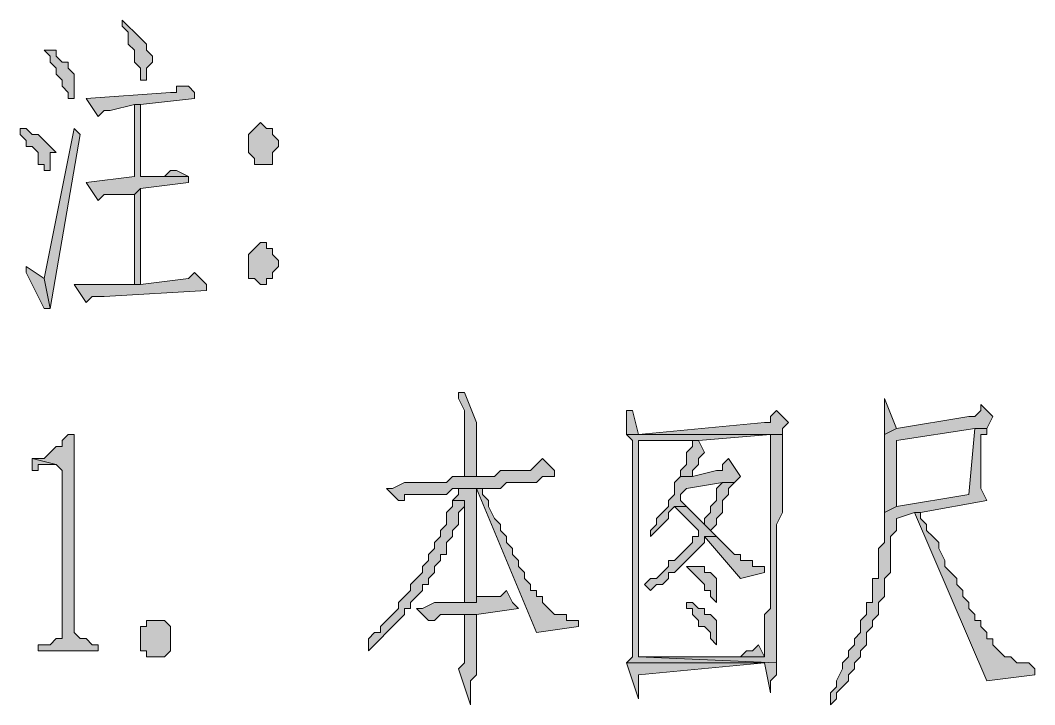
# Model space of a CAD drawing. Header units: millimetres. Extents: x 6 to 291, y 4 to 206.
# Drawn here: x 246.38 to 253.53, y 23.37 to 28.19 of the extents above; entities that cross this region are included whole.
import ezdxf

# ---------------------------------------------------------------- set-up
doc = ezdxf.new("R2010")
doc.units = ezdxf.units.MM
doc.layers.add('C00-00-00', color=7, linetype='Continuous')

msp = doc.modelspace()

# ---------------------------------------------------------------- hatches: boundary and pattern name
at = {"layer": 'C00-00-00'}
h = msp.add_hatch(color=256, dxfattribs=at)
h.dxf.hatch_style = 2
h.paths.add_polyline_path([(247.099662, 28.193999), (247.099662, 28.151666), (247.141996, 28.109333), (247.141996, 28.066999), (247.141996, 28.024666), (247.184329, 27.982333), (247.184329, 27.939999), (247.184329, 27.897666), (247.226662, 27.855333), (247.226662, 27.812999), (247.226662, 27.770666), (247.268996, 27.770666), (247.268996, 27.812999), (247.268996, 27.855333), (247.311329, 27.897666), (247.311329, 27.939999), (247.268996, 27.982333), (247.268996, 28.024666), (247.226662, 28.066999), (247.184329, 28.109333), (247.141996, 28.151666)])
h = msp.add_hatch(color=256, dxfattribs=at)
h.dxf.hatch_style = 2
h.paths.add_polyline_path([(246.591667, 27.982336), (246.549333, 27.982336), (246.591667, 27.940002), (246.591667, 27.897669), (246.634, 27.855336), (246.634, 27.813002), (246.676333, 27.770669), (246.676333, 27.728336), (246.718667, 27.686002), (246.718667, 27.643669), (246.761, 27.643669), (246.761, 27.728336), (246.761, 27.770669), (246.761, 27.813002), (246.718667, 27.855336), (246.718667, 27.897669), (246.676333, 27.897669), (246.634, 27.940002), (246.634, 27.982336)])
h = msp.add_hatch(color=256, dxfattribs=at)
h.dxf.hatch_style = 2
h.paths.add_polyline_path([(247.565331, 27.72833), (247.522998, 27.72833), (247.480665, 27.72833), (247.480665, 27.685997), (247.438331, 27.685997), (246.845665, 27.643663), (246.930331, 27.516663), (246.972665, 27.558997), (247.014998, 27.558997), (247.184331, 27.60133), (247.226665, 27.60133), (247.607665, 27.643663), (247.607665, 27.685997)])
h = msp.add_hatch(color=256, dxfattribs=at)
h.dxf.hatch_style = 2
h.paths.add_polyline_path([(247.226673, 27.601335), (247.18434, 27.601335), (247.18434, 27.093335), (246.845673, 27.051002), (246.93034, 26.924002), (246.972673, 26.966335), (247.015006, 26.966335), (247.18434, 26.966335), (247.226673, 27.008669), (247.56534, 27.051002), (247.56534, 27.093335), (247.226673, 27.093335)])
h = msp.add_hatch(color=256, dxfattribs=at)
h.dxf.hatch_style = 2
h.paths.add_polyline_path([(248.073327, 27.47434), (248.030994, 27.432007), (247.98866, 27.389674), (247.98866, 27.34734), (247.98866, 27.305007), (247.98866, 27.262674), (248.030994, 27.22034), (248.030994, 27.178007), (248.157994, 27.178007), (248.157994, 27.22034), (248.157994, 27.262674), (248.200327, 27.305007), (248.200327, 27.34734), (248.157994, 27.389674), (248.157994, 27.432007), (248.11566, 27.432007)])
h = msp.add_hatch(color=256, dxfattribs=at)
h.dxf.hatch_style = 2
h.paths.add_polyline_path([(246.380003, 27.431998), (246.380003, 27.389665), (246.422337, 27.347331), (246.422337, 27.304998), (246.46467, 27.304998), (246.507003, 27.262665), (246.507003, 27.220331), (246.507003, 27.177998), (246.549337, 27.177998), (246.549337, 27.135665), (246.59167, 27.135665), (246.59167, 27.262665), (246.634003, 27.262665), (246.59167, 27.304998), (246.549337, 27.347331), (246.507003, 27.389665), (246.46467, 27.389665), (246.422337, 27.431998)])
h = msp.add_hatch(color=256, dxfattribs=at)
h.dxf.hatch_style = 2
h.paths.add_polyline_path([(246.761004, 27.431998), (246.54934, 26.373665), (246.591667, 26.162001), (246.80333, 27.389672)])
h = msp.add_hatch(color=256, dxfattribs=at)
h.dxf.hatch_style = 2
h.paths.add_polyline_path([(247.480663, 27.135666), (247.438329, 27.135666), (247.395996, 27.093333), (247.226663, 27.093333), (247.565329, 27.093333)])
h = msp.add_hatch(color=256, dxfattribs=at)
h.dxf.hatch_style = 2
h.paths.add_polyline_path([(247.226673, 27.008671), (247.184331, 26.966329), (247.184331, 26.331338), (247.226673, 26.331338)])
h = msp.add_hatch(color=256, dxfattribs=at)
h.dxf.hatch_style = 2
h.paths.add_polyline_path([(248.073327, 26.62767), (248.030994, 26.585337), (247.98866, 26.543004), (247.98866, 26.50067), (247.98866, 26.458337), (247.98866, 26.416004), (247.98866, 26.37367), (248.030994, 26.37367), (248.073327, 26.331337), (248.11566, 26.331337), (248.11566, 26.37367), (248.157994, 26.37367), (248.157994, 26.416004), (248.200327, 26.458337), (248.200327, 26.50067), (248.157994, 26.543004), (248.157994, 26.585337), (248.11566, 26.585337), (248.11566, 26.62767)])
h = msp.add_hatch(color=256, dxfattribs=at)
h.dxf.hatch_style = 2
h.paths.add_polyline_path([(246.422329, 26.458333), (246.422329, 26.416007), (246.54934, 26.162001), (246.591667, 26.162001), (246.54934, 26.373665)])
h = msp.add_hatch(color=256, dxfattribs=at)
h.dxf.hatch_style = 2
h.paths.add_polyline_path([(247.607674, 26.416007), (247.56534, 26.373674), (247.226674, 26.33134), (247.18434, 26.33134), (246.761007, 26.33134), (246.845674, 26.20434), (246.888007, 26.246674), (246.972674, 26.246674), (247.69234, 26.289007), (247.69234, 26.33134)])
h = msp.add_hatch(color=256, dxfattribs=at)
h.dxf.hatch_style = 2
h.paths.add_polyline_path([(249.512661, 25.569337), (249.470328, 25.569337), (249.470328, 25.527004), (249.512661, 25.442337), (249.512661, 25.35767), (249.512661, 24.97667), (249.597328, 24.97667), (249.597328, 25.188337), (249.597328, 25.23067), (249.597328, 25.273004), (249.597328, 25.315337), (249.597328, 25.35767)])
h = msp.add_hatch(color=256, dxfattribs=at)
h.dxf.hatch_style = 2
h.paths.add_polyline_path([(252.475997, 25.526995), (252.475997, 25.484661), (252.475997, 25.399995), (252.475997, 25.357661), (252.475997, 25.272995), (252.560664, 25.315328)])
h = msp.add_hatch(color=256, dxfattribs=at)
h.dxf.hatch_style = 2
h.paths.add_polyline_path([(253.15333, 25.484669), (253.15333, 25.442335), (253.110997, 25.400002), (253.068663, 25.400002), (252.560663, 25.315335), (252.475997, 25.273002), (252.475997, 24.722669), (252.560663, 24.765002), (252.560663, 24.849669), (252.560663, 24.934335), (252.560663, 25.061335), (252.560663, 25.146002), (252.560663, 25.230669), (253.110997, 25.315335), (253.195663, 25.315335), (253.237997, 25.400002)])
h = msp.add_hatch(color=256, dxfattribs=at)
h.dxf.hatch_style = 2
h.paths.add_polyline_path([(250.698005, 25.442342), (250.655672, 25.442342), (250.655672, 25.400009), (250.655672, 25.315342), (250.655672, 25.273009), (251.671672, 25.273009), (251.671672, 24.976675), (251.671672, 24.892009), (251.671672, 24.045342), (251.629339, 24.003009), (251.629339, 23.791342), (251.629339, 23.749009), (251.629339, 23.706675), (250.740339, 23.706675), (251.714005, 23.664342), (251.714005, 23.918342), (251.714005, 24.003009), (251.714005, 24.638009), (251.756339, 24.722675), (251.756339, 25.273009), (250.740339, 25.273009)])
h = msp.add_hatch(color=256, dxfattribs=at)
h.dxf.hatch_style = 2
h.paths.add_polyline_path([(251.713996, 25.442342), (251.671663, 25.400009), (251.671663, 25.357675), (251.629329, 25.357675), (250.740329, 25.273009), (251.756329, 25.273009), (251.756329, 25.315342), (251.798663, 25.357675)])
h = msp.add_hatch(color=256, dxfattribs=at)
h.dxf.hatch_style = 2
h.paths.add_polyline_path([(246.761004, 25.273005), (246.718671, 25.273005), (246.676337, 25.230672), (246.676337, 25.188338), (246.634004, 25.188338), (246.591671, 25.146005), (246.549337, 25.103672), (246.507004, 25.103672), (246.464671, 25.103672), (246.634004, 25.061338), (246.676337, 25.019005), (246.676337, 23.833672), (246.634004, 23.833672), (246.591671, 23.791338), (246.507004, 23.791338), (246.507004, 23.749005), (246.930337, 23.749005), (246.930337, 23.791338), (246.888004, 23.791338), (246.845671, 23.833672), (246.803337, 23.833672), (246.761004, 23.876005)])
h = msp.add_hatch(color=256, dxfattribs=at)
h.dxf.hatch_style = 2
h.paths.add_polyline_path([(250.655663, 25.273005), (250.697996, 25.230672), (250.697996, 24.087672), (250.697996, 24.003005), (250.697996, 23.706672), (250.655663, 23.664338), (251.629329, 23.664338), (251.671663, 23.452672), (251.671663, 23.495005), (251.671663, 23.537338), (251.713996, 23.579672), (251.713996, 23.664338), (250.740329, 23.706672), (250.740329, 25.230672), (251.121329, 25.230672), (251.163663, 25.230672), (251.671663, 25.273005)])
h = msp.add_hatch(color=256, dxfattribs=at)
h.dxf.hatch_style = 2
h.paths.add_polyline_path([(253.195672, 25.315331), (253.111006, 25.315331), (253.068672, 24.849665), (252.560672, 24.764998), (252.476006, 24.722665), (252.476006, 24.680331), (252.476006, 24.510998), (252.433672, 24.468665), (252.433672, 24.383998), (252.433672, 24.341665), (252.433672, 24.256998), (252.391339, 24.256998), (252.391339, 24.172331), (252.391339, 24.129998), (252.391339, 24.087665), (252.349006, 24.087665), (252.349006, 24.045331), (252.349006, 24.002998), (252.306672, 23.960665), (252.306672, 23.918331), (252.306672, 23.875998), (252.264339, 23.833665), (252.264339, 23.791331), (252.222006, 23.748998), (252.222006, 23.706665), (252.179672, 23.664331), (252.179672, 23.621998), (252.137339, 23.537331), (252.137339, 23.494998), (252.095006, 23.452665), (252.095006, 23.410331), (252.095006, 23.367998), (252.137339, 23.410331), (252.137339, 23.452665), (252.179672, 23.494998), (252.222006, 23.537331), (252.222006, 23.579665), (252.264339, 23.621998), (252.264339, 23.664331), (252.306672, 23.706665), (252.306672, 23.748998), (252.349006, 23.791331), (252.349006, 23.833665), (252.349006, 23.875998), (252.391339, 23.918331), (252.391339, 23.960665), (252.433672, 24.002998), (252.433672, 24.045331), (252.433672, 24.087665), (252.476006, 24.129998), (252.476006, 24.172331), (252.476006, 24.214665), (252.476006, 24.256998), (252.518339, 24.299331), (252.518339, 24.341665), (252.518339, 24.383998), (252.518339, 24.553331), (252.560672, 24.595665), (252.560672, 24.680331), (252.687672, 24.722665), (252.730006, 24.722665), (253.195672, 24.807331), (253.153339, 24.891998), (253.153339, 24.934331), (253.153339, 25.272998), (253.195672, 25.272998)])
h = msp.add_hatch(color=256, dxfattribs=at)
h.dxf.hatch_style = 2
h.paths.add_polyline_path([(251.163674, 25.230663), (251.121341, 25.230663), (251.121341, 25.188329), (251.079008, 25.145996), (251.079008, 25.103663), (251.079008, 25.061329), (251.036674, 25.018996), (251.036674, 24.976663), (251.121341, 24.976663), (251.121341, 25.018996), (251.163674, 25.061329), (251.163674, 25.103663), (251.206008, 25.145996)])
h = msp.add_hatch(color=256, dxfattribs=at)
h.dxf.hatch_style = 2
h.paths.add_polyline_path([(246.464672, 25.103668), (246.464672, 25.019001), (246.507005, 25.019001), (246.507005, 25.061334), (246.591672, 25.061334), (246.634005, 25.061334)])
h = msp.add_hatch(color=256, dxfattribs=at)
h.dxf.hatch_style = 2
h.paths.add_polyline_path([(250.062999, 25.103668), (250.020665, 25.061334), (249.978332, 25.019001), (249.893665, 25.019001), (249.766665, 25.019001), (249.724332, 24.976668), (249.597332, 24.976668), (249.512665, 24.976668), (249.427999, 24.976668), (249.385665, 24.934334), (249.258665, 24.934334), (249.173999, 24.934334), (249.089332, 24.934334), (249.004665, 24.892001), (248.962332, 24.892001), (249.046999, 24.807334), (249.089332, 24.807334), (249.089332, 24.849668), (249.258665, 24.849668), (249.300999, 24.849668), (249.385665, 24.849668), (249.427999, 24.892001), (249.597332, 24.892001), (249.639665, 24.892001), (249.766665, 24.892001), (249.808999, 24.934334), (249.893665, 24.934334), (249.978332, 24.934334), (250.020665, 24.934334), (250.062999, 24.976668), (250.147665, 24.976668), (250.147665, 25.019001)])
h = msp.add_hatch(color=256, dxfattribs=at)
h.dxf.hatch_style = 2
h.paths.add_polyline_path([(251.375338, 25.103668), (251.333004, 25.061334), (251.333004, 25.019001), (251.290671, 25.019001), (251.121338, 24.976668), (251.036671, 24.976668), (250.994338, 24.934334), (250.994338, 24.892001), (250.994338, 24.849668), (250.952004, 24.807334), (250.952004, 24.765001), (250.909671, 24.722668), (250.867338, 24.680334), (250.867338, 24.638001), (250.825004, 24.595668), (250.825004, 24.553334), (250.867338, 24.595668), (250.909671, 24.638001), (250.952004, 24.680334), (250.952004, 24.722668), (250.994338, 24.765001), (251.079004, 24.765001), (251.036671, 24.807334), (251.036671, 24.849668), (251.079004, 24.892001), (251.333004, 24.934334), (251.417671, 24.934334), (251.460004, 24.976668)])
h = msp.add_hatch(color=256, dxfattribs=at)
h.dxf.hatch_style = 2
h.paths.add_polyline_path([(251.417664, 24.934331), (251.332997, 24.934331), (251.290664, 24.891997), (251.290664, 24.807331), (251.248331, 24.764997), (251.248331, 24.722664), (251.205997, 24.680331), (251.205997, 24.637997), (251.248331, 24.595664), (251.290664, 24.637997), (251.290664, 24.680331), (251.332997, 24.722664), (251.332997, 24.764997), (251.332997, 24.807331), (251.375331, 24.849664), (251.375331, 24.891997)])
h = msp.add_hatch(color=256, dxfattribs=at)
h.dxf.hatch_style = 2
h.paths.add_polyline_path([(249.597329, 24.892004), (249.470329, 24.892004), (249.470329, 24.849671), (249.427996, 24.807338), (249.512663, 24.807338), (249.512663, 24.341671), (249.512663, 24.299338), (249.512663, 24.087671), (249.597329, 24.087671), (249.597329, 24.765004), (249.597329, 24.849671)])
h = msp.add_hatch(color=256, dxfattribs=at)
h.dxf.hatch_style = 2
h.paths.add_polyline_path([(249.639672, 24.892004), (249.597339, 24.892004), (250.020672, 23.876004), (250.317005, 23.918338), (250.317005, 23.960671), (250.274672, 23.960671), (250.232339, 23.960671), (250.232339, 24.003004), (250.190005, 24.003004), (250.147672, 24.003004), (250.105339, 24.045338), (250.063005, 24.087671), (250.063005, 24.130004), (250.020672, 24.130004), (250.020672, 24.172338), (249.978339, 24.172338), (249.978339, 24.214671), (249.936005, 24.257004), (249.936005, 24.299338), (249.893672, 24.341671), (249.893672, 24.384004), (249.851339, 24.426338), (249.851339, 24.468671), (249.809005, 24.511004), (249.809005, 24.553338), (249.766672, 24.595671), (249.766672, 24.638004), (249.724339, 24.680338), (249.682005, 24.765004), (249.682005, 24.807338), (249.639672, 24.849671)])
h = msp.add_hatch(color=256, dxfattribs=at)
h.dxf.hatch_style = 2
h.paths.add_polyline_path([(249.427992, 24.807336), (249.427992, 24.765002), (249.385659, 24.722669), (249.385659, 24.680336), (249.385659, 24.638002), (249.343326, 24.595669), (249.343326, 24.553336), (249.300992, 24.511002), (249.300992, 24.468669), (249.258659, 24.426336), (249.258659, 24.384002), (249.216326, 24.341669), (249.216326, 24.299336), (249.173992, 24.257002), (249.131659, 24.214669), (249.131659, 24.172336), (249.089326, 24.130002), (249.046992, 24.087669), (249.046992, 24.045336), (249.004659, 24.003002), (248.962326, 23.960669), (248.919992, 23.918336), (248.919992, 23.876002), (248.877659, 23.876002), (248.835326, 23.833669), (248.835326, 23.791336), (248.835326, 23.749002), (248.877659, 23.791336), (248.919992, 23.833669), (248.962326, 23.876002), (249.004659, 23.918336), (249.046992, 23.960669), (249.089326, 24.003002), (249.089326, 24.045336), (249.131659, 24.045336), (249.131659, 24.087669), (249.173992, 24.130002), (249.216326, 24.172336), (249.216326, 24.214669), (249.258659, 24.214669), (249.258659, 24.257002), (249.300992, 24.299336), (249.300992, 24.341669), (249.343326, 24.384002), (249.343326, 24.426336), (249.385659, 24.426336), (249.385659, 24.468669), (249.385659, 24.511002), (249.427992, 24.553336), (249.427992, 24.595669), (249.470326, 24.638002), (249.470326, 24.680336), (249.470326, 24.722669), (249.512659, 24.765002), (249.512659, 24.807336)])
h = msp.add_hatch(color=256, dxfattribs=at)
h.dxf.hatch_style = 2
h.paths.add_polyline_path([(251.079006, 24.76501), (250.994339, 24.76501), (251.163672, 24.595676), (251.163672, 24.553343), (251.121339, 24.553343), (251.121339, 24.51101), (251.079006, 24.468676), (251.036672, 24.426343), (250.994339, 24.38401), (250.952006, 24.38401), (250.952006, 24.341676), (250.909672, 24.299343), (250.867339, 24.25701), (250.825006, 24.25701), (250.782672, 24.214676), (250.825006, 24.172343), (250.867339, 24.214676), (250.909672, 24.214676), (250.952006, 24.25701), (250.952006, 24.299343), (250.994339, 24.299343), (251.036672, 24.341676), (251.079006, 24.38401), (251.121339, 24.426343), (251.163672, 24.468676), (251.206006, 24.51101), (251.206006, 24.553343), (251.290672, 24.553343), (251.248339, 24.595676), (251.206006, 24.63801), (251.163672, 24.680343), (251.121339, 24.722676)])
h = msp.add_hatch(color=256, dxfattribs=at)
h.dxf.hatch_style = 2
h.paths.add_polyline_path([(252.730003, 24.722667), (252.68767, 24.722667), (253.19567, 23.537334), (253.534337, 23.579667), (253.534337, 23.622001), (253.492003, 23.664334), (253.44967, 23.664334), (253.407337, 23.664334), (253.365003, 23.706667), (253.32267, 23.706667), (253.280337, 23.749001), (253.238003, 23.791334), (253.238003, 23.833667), (253.19567, 23.833667), (253.19567, 23.876001), (253.153337, 23.918334), (253.153337, 23.960667), (253.111003, 23.960667), (253.111003, 24.003001), (253.06867, 24.045334), (253.06867, 24.087667), (253.026337, 24.130001), (253.026337, 24.172334), (252.984003, 24.214667), (252.984003, 24.257001), (252.94167, 24.299334), (252.899337, 24.341667), (252.899337, 24.384001), (252.857003, 24.468667), (252.857003, 24.511001), (252.81467, 24.553334), (252.772337, 24.595667), (252.772337, 24.638001), (252.730003, 24.680334)])
h = msp.add_hatch(color=256, dxfattribs=at)
h.dxf.hatch_style = 2
h.paths.add_polyline_path([(251.290669, 24.55333), (251.206003, 24.55333), (251.460003, 24.256997), (251.629336, 24.29933), (251.629336, 24.341663), (251.587003, 24.341663), (251.544669, 24.341663), (251.544669, 24.383997), (251.502336, 24.383997), (251.460003, 24.383997), (251.460003, 24.42633), (251.417669, 24.42633), (251.375336, 24.468663), (251.333003, 24.510997)])
h = msp.add_hatch(color=256, dxfattribs=at)
h.dxf.hatch_style = 2
h.paths.add_polyline_path([(251.121332, 24.341666), (251.078999, 24.341666), (251.121332, 24.299333), (251.163665, 24.257), (251.205999, 24.214666), (251.205999, 24.172333), (251.248332, 24.172333), (251.248332, 24.13), (251.290665, 24.087666), (251.290665, 24.13), (251.290665, 24.257), (251.248332, 24.299333), (251.205999, 24.299333), (251.205999, 24.341666), (251.163665, 24.341666)])
h = msp.add_hatch(color=256, dxfattribs=at)
h.dxf.hatch_style = 2
h.paths.add_polyline_path([(249.808993, 24.172329), (249.76666, 24.129996), (249.724326, 24.129996), (249.597326, 24.129996), (249.597326, 24.087663), (249.470326, 24.087663), (249.427993, 24.087663), (249.300993, 24.087663), (249.216326, 24.045329), (249.173993, 24.045329), (249.25866, 23.960663), (249.300993, 23.960663), (249.343326, 24.002996), (249.51266, 24.002996), (249.597326, 24.002996), (249.89366, 24.045329), (249.851326, 24.087663)])
h = msp.add_hatch(color=256, dxfattribs=at)
h.dxf.hatch_style = 2
h.paths.add_polyline_path([(251.079006, 24.087677), (251.079006, 24.045343), (251.121339, 24.045343), (251.121339, 24.00301), (251.163672, 23.960677), (251.163672, 23.918343), (251.206006, 23.918343), (251.248339, 23.87601), (251.248339, 23.833677), (251.290672, 23.791343), (251.290672, 23.960677), (251.248339, 24.00301), (251.206006, 24.00301), (251.206006, 24.045343), (251.163672, 24.045343), (251.121339, 24.087677)])
h = msp.add_hatch(color=256, dxfattribs=at)
h.dxf.hatch_style = 2
h.paths.add_polyline_path([(249.597329, 24.003008), (249.512663, 24.003008), (249.512663, 23.960675), (249.512663, 23.664342), (249.470329, 23.622008), (249.554996, 23.368008), (249.554996, 23.410342), (249.554996, 23.537342), (249.597329, 23.579675), (249.597329, 23.622008), (249.597329, 23.664342)])
h = msp.add_hatch(color=256, dxfattribs=at)
h.dxf.hatch_style = 2
h.paths.add_polyline_path([(247.395994, 23.706676), (247.311328, 23.706676), (247.268994, 23.706676), (247.268994, 23.74901), (247.226661, 23.74901), (247.226661, 23.918343), (247.268994, 23.918343), (247.268994, 23.960676), (247.311328, 23.960676), (247.353661, 23.960676), (247.395994, 23.960676), (247.438328, 23.918343), (247.438328, 23.74901)])
h = msp.add_hatch(color=256, dxfattribs=at)
h.dxf.hatch_style = 2
h.paths.add_polyline_path([(251.587001, 23.791329), (251.544668, 23.748995), (251.502335, 23.748995), (251.460001, 23.706662), (250.740335, 23.706662), (251.629335, 23.706662)])
h = msp.add_hatch(color=256, dxfattribs=at)
h.dxf.hatch_style = 2
h.paths.add_polyline_path([(250.655663, 23.664334), (250.740331, 23.410328), (250.740331, 23.579665), (251.629328, 23.664334)])

# ---------------------------------------------------------------- linework, layer by layer
at = {"layer": 'C00-00-00', "lineweight": 13}
for points in [[(247.099662, 28.193999), (247.099662, 28.151666), (247.141996, 28.109333), (247.141996, 28.066999), (247.141996, 28.024666), (247.184329, 27.982333), (247.184329, 27.939999), (247.184329, 27.897666), (247.226662, 27.855333), (247.226662, 27.812999), (247.226662, 27.770666), (247.268996, 27.770666), (247.268996, 27.812999), (247.268996, 27.855333), (247.311329, 27.897666), (247.311329, 27.939999), (247.268996, 27.982333), (247.268996, 28.024666), (247.226662, 28.066999), (247.184329, 28.109333), (247.141996, 28.151666)], [(246.591667, 27.982336), (246.549333, 27.982336), (246.591667, 27.940002), (246.591667, 27.897669), (246.634, 27.855336), (246.634, 27.813002), (246.676333, 27.770669), (246.676333, 27.728336), (246.718667, 27.686002), (246.718667, 27.643669), (246.761, 27.643669), (246.761, 27.728336), (246.761, 27.770669), (246.761, 27.813002), (246.718667, 27.855336), (246.718667, 27.897669), (246.676333, 27.897669), (246.634, 27.940002), (246.634, 27.982336)], [(247.565331, 27.72833), (247.522998, 27.72833), (247.480665, 27.72833), (247.480665, 27.685997), (247.438331, 27.685997), (246.845665, 27.643663), (246.930331, 27.516663), (246.972665, 27.558997), (247.014998, 27.558997), (247.184331, 27.60133), (247.226665, 27.60133), (247.607665, 27.643663), (247.607665, 27.685997)], [(247.226673, 27.601335), (247.18434, 27.601335), (247.18434, 27.093335), (246.845673, 27.051002), (246.93034, 26.924002), (246.972673, 26.966335), (247.015006, 26.966335), (247.18434, 26.966335), (247.226673, 27.008669), (247.56534, 27.051002), (247.56534, 27.093335), (247.226673, 27.093335)], [(248.073327, 27.47434), (248.030994, 27.432007), (247.98866, 27.389674), (247.98866, 27.34734), (247.98866, 27.305007), (247.98866, 27.262674), (248.030994, 27.22034), (248.030994, 27.178007), (248.157994, 27.178007), (248.157994, 27.22034), (248.157994, 27.262674), (248.200327, 27.305007), (248.200327, 27.34734), (248.157994, 27.389674), (248.157994, 27.432007), (248.11566, 27.432007)], [(246.380003, 27.431998), (246.380003, 27.389665), (246.422337, 27.347331), (246.422337, 27.304998), (246.46467, 27.304998), (246.507003, 27.262665), (246.507003, 27.220331), (246.507003, 27.177998), (246.549337, 27.177998), (246.549337, 27.135665), (246.59167, 27.135665), (246.59167, 27.262665), (246.634003, 27.262665), (246.59167, 27.304998), (246.549337, 27.347331), (246.507003, 27.389665), (246.46467, 27.389665), (246.422337, 27.431998)], [(246.761004, 27.431998), (246.54934, 26.373665), (246.591667, 26.162001), (246.80333, 27.389672)], [(247.480663, 27.135666), (247.438329, 27.135666), (247.395996, 27.093333), (247.226663, 27.093333), (247.565329, 27.093333)], [(247.226673, 27.008671), (247.184331, 26.966329), (247.184331, 26.331338), (247.226673, 26.331338)], [(248.073327, 26.62767), (248.030994, 26.585337), (247.98866, 26.543004), (247.98866, 26.50067), (247.98866, 26.458337), (247.98866, 26.416004), (247.98866, 26.37367), (248.030994, 26.37367), (248.073327, 26.331337), (248.11566, 26.331337), (248.11566, 26.37367), (248.157994, 26.37367), (248.157994, 26.416004), (248.200327, 26.458337), (248.200327, 26.50067), (248.157994, 26.543004), (248.157994, 26.585337), (248.11566, 26.585337), (248.11566, 26.62767)], [(246.422329, 26.458333), (246.422329, 26.416007), (246.54934, 26.162001), (246.591667, 26.162001), (246.54934, 26.373665)], [(247.607674, 26.416007), (247.56534, 26.373674), (247.226674, 26.33134), (247.18434, 26.33134), (246.761007, 26.33134), (246.845674, 26.20434), (246.888007, 26.246674), (246.972674, 26.246674), (247.69234, 26.289007), (247.69234, 26.33134)], [(249.512661, 25.569337), (249.470328, 25.569337), (249.470328, 25.527004), (249.512661, 25.442337), (249.512661, 25.35767), (249.512661, 24.97667), (249.597328, 24.97667), (249.597328, 25.188337), (249.597328, 25.23067), (249.597328, 25.273004), (249.597328, 25.315337), (249.597328, 25.35767)], [(252.475997, 25.526995), (252.475997, 25.484661), (252.475997, 25.399995), (252.475997, 25.357661), (252.475997, 25.272995), (252.560664, 25.315328)], [(253.15333, 25.484669), (253.15333, 25.442335), (253.110997, 25.400002), (253.068663, 25.400002), (252.560663, 25.315335), (252.475997, 25.273002), (252.475997, 24.722669), (252.560663, 24.765002), (252.560663, 24.849669), (252.560663, 24.934335), (252.560663, 25.061335), (252.560663, 25.146002), (252.560663, 25.230669), (253.110997, 25.315335), (253.195663, 25.315335), (253.237997, 25.400002)], [(250.698005, 25.442342), (250.655672, 25.442342), (250.655672, 25.400009), (250.655672, 25.315342), (250.655672, 25.273009), (251.671672, 25.273009), (251.671672, 24.976675), (251.671672, 24.892009), (251.671672, 24.045342), (251.629339, 24.003009), (251.629339, 23.791342), (251.629339, 23.749009), (251.629339, 23.706675), (250.740339, 23.706675), (251.714005, 23.664342), (251.714005, 23.918342), (251.714005, 24.003009), (251.714005, 24.638009), (251.756339, 24.722675), (251.756339, 25.273009), (250.740339, 25.273009)], [(251.713996, 25.442342), (251.671663, 25.400009), (251.671663, 25.357675), (251.629329, 25.357675), (250.740329, 25.273009), (251.756329, 25.273009), (251.756329, 25.315342), (251.798663, 25.357675)], [(246.761004, 25.273005), (246.718671, 25.273005), (246.676337, 25.230672), (246.676337, 25.188338), (246.634004, 25.188338), (246.591671, 25.146005), (246.549337, 25.103672), (246.507004, 25.103672), (246.464671, 25.103672), (246.634004, 25.061338), (246.676337, 25.019005), (246.676337, 23.833672), (246.634004, 23.833672), (246.591671, 23.791338), (246.507004, 23.791338), (246.507004, 23.749005), (246.930337, 23.749005), (246.930337, 23.791338), (246.888004, 23.791338), (246.845671, 23.833672), (246.803337, 23.833672), (246.761004, 23.876005)], [(250.655663, 25.273005), (250.697996, 25.230672), (250.697996, 24.087672), (250.697996, 24.003005), (250.697996, 23.706672), (250.655663, 23.664338), (251.629329, 23.664338), (251.671663, 23.452672), (251.671663, 23.495005), (251.671663, 23.537338), (251.713996, 23.579672), (251.713996, 23.664338), (250.740329, 23.706672), (250.740329, 25.230672), (251.121329, 25.230672), (251.163663, 25.230672), (251.671663, 25.273005)], [(253.195672, 25.315331), (253.111006, 25.315331), (253.068672, 24.849665), (252.560672, 24.764998), (252.476006, 24.722665), (252.476006, 24.680331), (252.476006, 24.510998), (252.433672, 24.468665), (252.433672, 24.383998), (252.433672, 24.341665), (252.433672, 24.256998), (252.391339, 24.256998), (252.391339, 24.172331), (252.391339, 24.129998), (252.391339, 24.087665), (252.349006, 24.087665), (252.349006, 24.045331), (252.349006, 24.002998), (252.306672, 23.960665), (252.306672, 23.918331), (252.306672, 23.875998), (252.264339, 23.833665), (252.264339, 23.791331), (252.222006, 23.748998), (252.222006, 23.706665), (252.179672, 23.664331), (252.179672, 23.621998), (252.137339, 23.537331), (252.137339, 23.494998), (252.095006, 23.452665), (252.095006, 23.410331), (252.095006, 23.367998), (252.137339, 23.410331), (252.137339, 23.452665), (252.179672, 23.494998), (252.222006, 23.537331), (252.222006, 23.579665), (252.264339, 23.621998), (252.264339, 23.664331), (252.306672, 23.706665), (252.306672, 23.748998), (252.349006, 23.791331), (252.349006, 23.833665), (252.349006, 23.875998), (252.391339, 23.918331), (252.391339, 23.960665), (252.433672, 24.002998), (252.433672, 24.045331), (252.433672, 24.087665), (252.476006, 24.129998), (252.476006, 24.172331), (252.476006, 24.214665), (252.476006, 24.256998), (252.518339, 24.299331), (252.518339, 24.341665), (252.518339, 24.383998), (252.518339, 24.553331), (252.560672, 24.595665), (252.560672, 24.680331), (252.687672, 24.722665), (252.730006, 24.722665), (253.195672, 24.807331), (253.153339, 24.891998), (253.153339, 24.934331), (253.153339, 25.272998), (253.195672, 25.272998)], [(251.163674, 25.230663), (251.121341, 25.230663), (251.121341, 25.188329), (251.079008, 25.145996), (251.079008, 25.103663), (251.079008, 25.061329), (251.036674, 25.018996), (251.036674, 24.976663), (251.121341, 24.976663), (251.121341, 25.018996), (251.163674, 25.061329), (251.163674, 25.103663), (251.206008, 25.145996)], [(246.464672, 25.103668), (246.464672, 25.019001), (246.507005, 25.019001), (246.507005, 25.061334), (246.591672, 25.061334), (246.634005, 25.061334)], [(250.062999, 25.103668), (250.020665, 25.061334), (249.978332, 25.019001), (249.893665, 25.019001), (249.766665, 25.019001), (249.724332, 24.976668), (249.597332, 24.976668), (249.512665, 24.976668), (249.427999, 24.976668), (249.385665, 24.934334), (249.258665, 24.934334), (249.173999, 24.934334), (249.089332, 24.934334), (249.004665, 24.892001), (248.962332, 24.892001), (249.046999, 24.807334), (249.089332, 24.807334), (249.089332, 24.849668), (249.258665, 24.849668), (249.300999, 24.849668), (249.385665, 24.849668), (249.427999, 24.892001), (249.597332, 24.892001), (249.639665, 24.892001), (249.766665, 24.892001), (249.808999, 24.934334), (249.893665, 24.934334), (249.978332, 24.934334), (250.020665, 24.934334), (250.062999, 24.976668), (250.147665, 24.976668), (250.147665, 25.019001)], [(251.375338, 25.103668), (251.333004, 25.061334), (251.333004, 25.019001), (251.290671, 25.019001), (251.121338, 24.976668), (251.036671, 24.976668), (250.994338, 24.934334), (250.994338, 24.892001), (250.994338, 24.849668), (250.952004, 24.807334), (250.952004, 24.765001), (250.909671, 24.722668), (250.867338, 24.680334), (250.867338, 24.638001), (250.825004, 24.595668), (250.825004, 24.553334), (250.867338, 24.595668), (250.909671, 24.638001), (250.952004, 24.680334), (250.952004, 24.722668), (250.994338, 24.765001), (251.079004, 24.765001), (251.036671, 24.807334), (251.036671, 24.849668), (251.079004, 24.892001), (251.333004, 24.934334), (251.417671, 24.934334), (251.460004, 24.976668)], [(251.417664, 24.934331), (251.332997, 24.934331), (251.290664, 24.891997), (251.290664, 24.807331), (251.248331, 24.764997), (251.248331, 24.722664), (251.205997, 24.680331), (251.205997, 24.637997), (251.248331, 24.595664), (251.290664, 24.637997), (251.290664, 24.680331), (251.332997, 24.722664), (251.332997, 24.764997), (251.332997, 24.807331), (251.375331, 24.849664), (251.375331, 24.891997)], [(249.597329, 24.892004), (249.470329, 24.892004), (249.470329, 24.849671), (249.427996, 24.807338), (249.512663, 24.807338), (249.512663, 24.341671), (249.512663, 24.299338), (249.512663, 24.087671), (249.597329, 24.087671), (249.597329, 24.765004), (249.597329, 24.849671)], [(249.639672, 24.892004), (249.597339, 24.892004), (250.020672, 23.876004), (250.317005, 23.918338), (250.317005, 23.960671), (250.274672, 23.960671), (250.232339, 23.960671), (250.232339, 24.003004), (250.190005, 24.003004), (250.147672, 24.003004), (250.105339, 24.045338), (250.063005, 24.087671), (250.063005, 24.130004), (250.020672, 24.130004), (250.020672, 24.172338), (249.978339, 24.172338), (249.978339, 24.214671), (249.936005, 24.257004), (249.936005, 24.299338), (249.893672, 24.341671), (249.893672, 24.384004), (249.851339, 24.426338), (249.851339, 24.468671), (249.809005, 24.511004), (249.809005, 24.553338), (249.766672, 24.595671), (249.766672, 24.638004), (249.724339, 24.680338), (249.682005, 24.765004), (249.682005, 24.807338), (249.639672, 24.849671)], [(249.427992, 24.807336), (249.427992, 24.765002), (249.385659, 24.722669), (249.385659, 24.680336), (249.385659, 24.638002), (249.343326, 24.595669), (249.343326, 24.553336), (249.300992, 24.511002), (249.300992, 24.468669), (249.258659, 24.426336), (249.258659, 24.384002), (249.216326, 24.341669), (249.216326, 24.299336), (249.173992, 24.257002), (249.131659, 24.214669), (249.131659, 24.172336), (249.089326, 24.130002), (249.046992, 24.087669), (249.046992, 24.045336), (249.004659, 24.003002), (248.962326, 23.960669), (248.919992, 23.918336), (248.919992, 23.876002), (248.877659, 23.876002), (248.835326, 23.833669), (248.835326, 23.791336), (248.835326, 23.749002), (248.877659, 23.791336), (248.919992, 23.833669), (248.962326, 23.876002), (249.004659, 23.918336), (249.046992, 23.960669), (249.089326, 24.003002), (249.089326, 24.045336), (249.131659, 24.045336), (249.131659, 24.087669), (249.173992, 24.130002), (249.216326, 24.172336), (249.216326, 24.214669), (249.258659, 24.214669), (249.258659, 24.257002), (249.300992, 24.299336), (249.300992, 24.341669), (249.343326, 24.384002), (249.343326, 24.426336), (249.385659, 24.426336), (249.385659, 24.468669), (249.385659, 24.511002), (249.427992, 24.553336), (249.427992, 24.595669), (249.470326, 24.638002), (249.470326, 24.680336), (249.470326, 24.722669), (249.512659, 24.765002), (249.512659, 24.807336)], [(251.079006, 24.76501), (250.994339, 24.76501), (251.163672, 24.595676), (251.163672, 24.553343), (251.121339, 24.553343), (251.121339, 24.51101), (251.079006, 24.468676), (251.036672, 24.426343), (250.994339, 24.38401), (250.952006, 24.38401), (250.952006, 24.341676), (250.909672, 24.299343), (250.867339, 24.25701), (250.825006, 24.25701), (250.782672, 24.214676), (250.825006, 24.172343), (250.867339, 24.214676), (250.909672, 24.214676), (250.952006, 24.25701), (250.952006, 24.299343), (250.994339, 24.299343), (251.036672, 24.341676), (251.079006, 24.38401), (251.121339, 24.426343), (251.163672, 24.468676), (251.206006, 24.51101), (251.206006, 24.553343), (251.290672, 24.553343), (251.248339, 24.595676), (251.206006, 24.63801), (251.163672, 24.680343), (251.121339, 24.722676)], [(252.730003, 24.722667), (252.68767, 24.722667), (253.19567, 23.537334), (253.534337, 23.579667), (253.534337, 23.622001), (253.492003, 23.664334), (253.44967, 23.664334), (253.407337, 23.664334), (253.365003, 23.706667), (253.32267, 23.706667), (253.280337, 23.749001), (253.238003, 23.791334), (253.238003, 23.833667), (253.19567, 23.833667), (253.19567, 23.876001), (253.153337, 23.918334), (253.153337, 23.960667), (253.111003, 23.960667), (253.111003, 24.003001), (253.06867, 24.045334), (253.06867, 24.087667), (253.026337, 24.130001), (253.026337, 24.172334), (252.984003, 24.214667), (252.984003, 24.257001), (252.94167, 24.299334), (252.899337, 24.341667), (252.899337, 24.384001), (252.857003, 24.468667), (252.857003, 24.511001), (252.81467, 24.553334), (252.772337, 24.595667), (252.772337, 24.638001), (252.730003, 24.680334)], [(251.290669, 24.55333), (251.206003, 24.55333), (251.460003, 24.256997), (251.629336, 24.29933), (251.629336, 24.341663), (251.587003, 24.341663), (251.544669, 24.341663), (251.544669, 24.383997), (251.502336, 24.383997), (251.460003, 24.383997), (251.460003, 24.42633), (251.417669, 24.42633), (251.375336, 24.468663), (251.333003, 24.510997)], [(251.121332, 24.341666), (251.078999, 24.341666), (251.121332, 24.299333), (251.163665, 24.257), (251.205999, 24.214666), (251.205999, 24.172333), (251.248332, 24.172333), (251.248332, 24.13), (251.290665, 24.087666), (251.290665, 24.13), (251.290665, 24.257), (251.248332, 24.299333), (251.205999, 24.299333), (251.205999, 24.341666), (251.163665, 24.341666)], [(249.808993, 24.172329), (249.76666, 24.129996), (249.724326, 24.129996), (249.597326, 24.129996), (249.597326, 24.087663), (249.470326, 24.087663), (249.427993, 24.087663), (249.300993, 24.087663), (249.216326, 24.045329), (249.173993, 24.045329), (249.25866, 23.960663), (249.300993, 23.960663), (249.343326, 24.002996), (249.51266, 24.002996), (249.597326, 24.002996), (249.89366, 24.045329), (249.851326, 24.087663)], [(251.079006, 24.087677), (251.079006, 24.045343), (251.121339, 24.045343), (251.121339, 24.00301), (251.163672, 23.960677), (251.163672, 23.918343), (251.206006, 23.918343), (251.248339, 23.87601), (251.248339, 23.833677), (251.290672, 23.791343), (251.290672, 23.960677), (251.248339, 24.00301), (251.206006, 24.00301), (251.206006, 24.045343), (251.163672, 24.045343), (251.121339, 24.087677)], [(249.597329, 24.003008), (249.512663, 24.003008), (249.512663, 23.960675), (249.512663, 23.664342), (249.470329, 23.622008), (249.554996, 23.368008), (249.554996, 23.410342), (249.554996, 23.537342), (249.597329, 23.579675), (249.597329, 23.622008), (249.597329, 23.664342)], [(247.395994, 23.706676), (247.311328, 23.706676), (247.268994, 23.706676), (247.268994, 23.74901), (247.226661, 23.74901), (247.226661, 23.918343), (247.268994, 23.918343), (247.268994, 23.960676), (247.311328, 23.960676), (247.353661, 23.960676), (247.395994, 23.960676), (247.438328, 23.918343), (247.438328, 23.74901)], [(251.587001, 23.791329), (251.544668, 23.748995), (251.502335, 23.748995), (251.460001, 23.706662), (250.740335, 23.706662), (251.629335, 23.706662)], [(250.655663, 23.664334), (250.740331, 23.410328), (250.740331, 23.579665), (251.629328, 23.664334)]]:
    msp.add_lwpolyline(points, close=True, dxfattribs=at)

doc.saveas('drawing.dxf')
